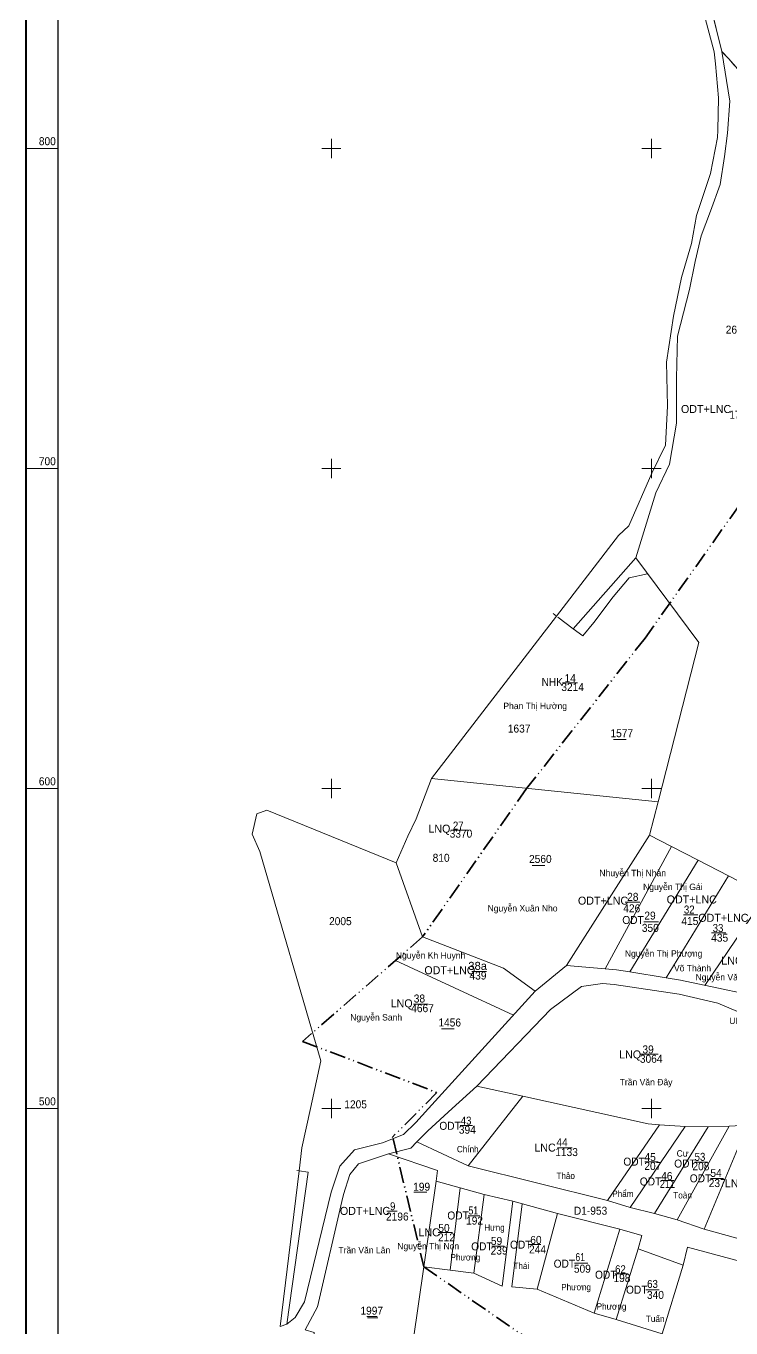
# Model space of a CAD drawing. Header units: metres. Extents: x 538105 to 539455, y 1837059 to 1838074.
# Drawn here: x 538104.6 to 538324.8, y 1837431.4 to 1837838.2 of the extents above; entities that cross this region are included whole.
import ezdxf
from ezdxf.enums import TextEntityAlignment as Align

# ---------------------------------------------------------------- set-up
doc = ezdxf.new("R2010")
doc.units = ezdxf.units.M
for name, pattern in [('DASH_DOUBLE_DOT', [9.2, 5, -1.2, 0.3, -1.2, 0.3, -1.2]), ('LONG_DASHED', [7.5, 6, -1.5]), ('MEDIUM_DASHED', [4.5, 3, -1.5])]:
    doc.linetypes.add(name, pattern=pattern)
for name, color, linetype, lineweight in [('10', 7, 'Continuous', 13), ('12', 7, 'Continuous', 13), ('13', 7, 'Continuous', 13), ('14', 7, 'Continuous', 13), ('17', 7, 'Continuous', 13), ('3', 7, 'DASH_DOUBLE_DOT', 35), ('60', 7, 'Continuous', 13)]:
    doc.layers.add(name, color=color, linetype=linetype, lineweight=lineweight)
doc.layers.add('35', color=7, linetype='Continuous')

msp = doc.modelspace()

# ---------------------------------------------------------------- linework, layer by layer
at = {"layer": '10'}
for p, q in [((538289.73, 1837679.09), (538292.89, 1837682.07)), ((538295.06, 1837672.06), (538275.58, 1837649.94)), ((538295.06, 1837672.06), (538314.79, 1837645.59)), ((538231.24, 1837603.08), (538302.09, 1837595.82)), ((538273.42, 1837544.71), (538299.43, 1837585.4)), ((538306.21, 1837581.9), (538285.57, 1837543.69)), ((538220.26, 1837576.73), (538228.51, 1837553.64)), ((538314.6, 1837577.57), (538293.25, 1837542.71)), ((538324.07, 1837572.67), (538304.59, 1837540.87)), ((538316.71, 1837538.5), (538335.66, 1837566.68)), ((538219.99, 1837546.23), (538256.9, 1837529.22)), ((538273.42, 1837544.71), (538263.66, 1837536.67)), ((538263.66, 1837536.67), (538230.4, 1837500)), ((538245.43, 1837506.96), (538237.76, 1837500)), ((538259.78, 1837503.82), (538242.7, 1837482.13)), ((538193.49, 1837500), (538190.83, 1837487.75)), ((538237.76, 1837500), (538230.1, 1837493.06)), ((538302.54, 1837494.87), (538286.21, 1837471.31)), ((538310.48, 1837494.4), (538293.36, 1837469.07)), ((538317.69, 1837494.33), (538300.92, 1837467.17)), ((538324.24, 1837494.51), (538308.04, 1837465.18)), ((538186.1, 1837432.65), (538192.75, 1837480.14)), ((538240.23, 1837475.23), (538247.69, 1837473.18)), ((538247.69, 1837473.18), (538244.52, 1837448.54)), ((538259.63, 1837470.25), (538256.39, 1837444.27)), ((538270.6, 1837467.23), (538264.31, 1837443.59)), ((538290.14, 1837462.28), (538282.05, 1837436.11)), ((538295.81, 1837456.12), (538288.96, 1837434.12)), ((538295.81, 1837456.12), (538309.87, 1837451.03)), ((538237.1, 1837449.49), (538244.52, 1837448.54)), ((538253.4, 1837444.52), (538244.52, 1837448.54)), ((538184.02, 1837431.92), (538186.1, 1837432.65)), ((538282.05, 1837436.11), (538288.96, 1837434.12))]:
    msp.add_line(p, q, dxfattribs=at)
at = {"layer": '10', "linetype": 'LONG_DASHED'}
msp.add_lwpolyline([(538114.64, 1838057.16), (538827.02, 1838057.16), (538827.02, 1837069.03), (538114.64, 1837069.03)], close=True, dxfattribs=at)
for points in [[(538365.57, 1837810.07), (538343.11, 1837806.91), (538322.01, 1837830.27), (538312.73, 1837867.16), (538310.97, 1837868.84), (538311.46, 1837871.15), (538314.06, 1837872.24), (538332.08, 1837875.92), (538346.52, 1837875.19), (538358.37, 1837880.9), (538366.92, 1837885.56), (538370.53, 1837888.21), (538375.64, 1837899.72), (538372.46, 1837900.91)], [(538275.58, 1837649.94), (538270.34, 1837653.89), (538269.33, 1837654.65)], [(538192.75, 1837480.14), (538189.95, 1837480.5), (538189.21, 1837480.6)]]:
    msp.add_lwpolyline(points, dxfattribs=at)
at = {"layer": '10'}
for points in [[(538305.46, 1837872.96), (538310.14, 1837865.67), (538319.53, 1837830.21), (538320.01, 1837826.44), (538320.94, 1837815.84), (538320.69, 1837805.7), (538320.63, 1837803.36), (538318.45, 1837792.13), (538314.08, 1837779.03), (538312.52, 1837770.3), (538309.41, 1837759.7), (538306.91, 1837747.54), (538304.73, 1837733.19), (538305.05, 1837719.47), (538304.42, 1837707.31), (538300.06, 1837698.58), (538292.89, 1837682.07)], [(538322.01, 1837830.27), (538313.16, 1837865.88), (538308.85, 1837873.88)], [(538322.01, 1837830.27), (538324.52, 1837814.74), (538323.74, 1837804.76), (538322.81, 1837797.44), (538321.41, 1837788.7), (538318.44, 1837780.44), (538315.48, 1837772.64), (538313.61, 1837764.69), (538311.9, 1837755.96), (538308.16, 1837741.3), (538307.85, 1837728.2), (538307.85, 1837714.17), (538305.67, 1837701.38), (538301.31, 1837692.34), (538295.06, 1837672.06)], [(538289.73, 1837679.09), (538270.34, 1837653.89), (538231.24, 1837603.08)], [(538314.79, 1837645.59), (538302.09, 1837595.82), (538299.43, 1837585.4)], [(538231.24, 1837603.08), (538226.49, 1837590.55), (538223.87, 1837585.11), (538220.26, 1837576.73)], [(538220.26, 1837576.73), (538179.9, 1837593.22), (538176.74, 1837592.08), (538175.3, 1837585.76), (538177.64, 1837580.29)], [(538299.43, 1837585.4), (538306.21, 1837581.9), (538314.6, 1837577.57), (538324.07, 1837572.67), (538344.61, 1837562.06)], [(538177.64, 1837580.29), (538196.73, 1837514.95), (538193.49, 1837500)], [(538263.66, 1837536.67), (538253.76, 1837543.82), (538228.51, 1837553.64)], [(538293.25, 1837542.71), (538289.09, 1837543.39), (538285.57, 1837543.69), (538273.42, 1837544.71)], [(538327.28, 1837536.3), (538322.41, 1837537.28), (538309.07, 1837540.14), (538304.59, 1837540.87), (538293.25, 1837542.71)], [(538344.07, 1837523.05), (538320.76, 1837532.88), (538308.61, 1837535.74), (538288.32, 1837538.81), (538284.66, 1837539.1), (538278.17, 1837538.14), (538268.41, 1837530.97), (538245.43, 1837506.96)], [(538245.43, 1837506.96), (538259.78, 1837503.82), (538298.94, 1837495.26)], [(538199.92, 1837473.91), (538202.62, 1837481.99), (538207.2, 1837487.09), (538216.01, 1837489.32), (538222.53, 1837491.85), (538226.42, 1837495.62), (538230.4, 1837500)], [(538298.94, 1837495.26), (538302.54, 1837494.87), (538310.48, 1837494.4), (538317.69, 1837494.33), (538324.24, 1837494.51), (538329.97, 1837494.77), (538338.2, 1837498.59)], [(538329.97, 1837494.77), (538316.45, 1837462.35), (538339.9, 1837455.85), (538327.97, 1837407.16)], [(538217.82, 1837485.87), (538224.78, 1837487.58), (538226.7, 1837489.56), (538230.1, 1837493.06)], [(538190.83, 1837487.75), (538189.95, 1837480.5), (538184.02, 1837431.92)], [(538217.82, 1837485.87), (538208.45, 1837482.71), (538205.75, 1837479.42), (538203.78, 1837473.18), (538203.27, 1837471)], [(538217.82, 1837485.87), (538233.21, 1837480.65), (538232.73, 1837477.3), (538228.89, 1837450.54)], [(538316.45, 1837462.35), (538308.04, 1837465.18), (538300.92, 1837467.17), (538293.36, 1837469.07), (538286.21, 1837471.31), (538242.7, 1837482.13), (538226.7, 1837489.56)], [(538199.92, 1837473.91), (538191.59, 1837439.59), (538188.73, 1837434.75), (538186.1, 1837432.65)], [(538232.73, 1837477.3), (538240.23, 1837475.23), (538237.1, 1837449.49), (538228.89, 1837450.54)], [(538203.27, 1837471), (538195.64, 1837438.03), (538191.87, 1837430.89)], [(538247.69, 1837473.18), (538256.7, 1837471.05), (538253.4, 1837444.52)], [(538256.7, 1837471.05), (538270.6, 1837467.23), (538290.14, 1837462.28)], [(538290.14, 1837462.28), (538297.02, 1837460.36), (538295.81, 1837456.12)], [(538338.32, 1837449.41), (538311.27, 1837456.65), (538309.87, 1837451.03)], [(538228.89, 1837450.54), (538222.36, 1837405), (538209.66, 1837407.53), (538197.56, 1837416.27), (538194.28, 1837422.93), (538194.65, 1837430.02), (538191.87, 1837430.89)], [(538309.87, 1837451.03), (538303.31, 1837429.62), (538288.96, 1837434.12)], [(538282.05, 1837436.11), (538264.31, 1837443.59), (538256.39, 1837444.27)]]:
    msp.add_lwpolyline(points, dxfattribs=at)
at = {"layer": '10', "linetype": 'MEDIUM_DASHED'}
msp.add_lwpolyline([(538322.01, 1837830.27), (538343.11, 1837806.91), (538365.91, 1837809.94)], dxfattribs=at)
at = {"layer": '12'}
msp.add_line((538275.58, 1837649.94), (538278.55, 1837647.72), dxfattribs=at)
msp.add_lwpolyline([(538298.8, 1837667.04), (538293.08, 1837665.81), (538288.01, 1837659.87), (538281.98, 1837651.9), (538278.55, 1837647.72)], dxfattribs=at)
at = {"layer": '13'}
for p, q in [((538272.21, 1837632.99), (538276.86, 1837632.99)), ((538237.35, 1837587), (538242.63, 1837587)), ((538291.8, 1837564.46), (538296.37, 1837564.46)), ((538309.95, 1837560.49), (538314.52, 1837560.49)), ((538297.6, 1837558.35), (538302.17, 1837558.35)), ((538318.7, 1837554.93), (538323.27, 1837554.93)), ((538243.89, 1837542.83), (538248.44, 1837542.83)), ((538225.69, 1837532.63), (538230.24, 1837532.63)), ((538296.57, 1837516.95), (538302.05, 1837516.95)), ((538240.24, 1837494.69), (538244.12, 1837494.69)), ((538270.61, 1837487.77), (538275.22, 1837487.77)), ((538297.97, 1837483.37), (538302.05, 1837483.37)), ((538313.57, 1837483.3), (538317.45, 1837483.3)), ((538302.93, 1837477.51), (538306.95, 1837477.51)), ((538318.46, 1837478.17), (538322.47, 1837478.17)), ((538217.37, 1837467.9), (538220.58, 1837467.9)), ((538242.73, 1837466.51), (538246.34, 1837466.51)), ((538233.36, 1837461.24), (538237.85, 1837461.24)), ((538261.59, 1837457.51), (538265.47, 1837457.51)), ((538250.08, 1837456.98), (538253.96, 1837456.98)), ((538275.91, 1837451.65), (538280.12, 1837451.65)), ((538288.55, 1837448.38), (538292.7, 1837448.38)), ((538298.19, 1837443.38), (538302.4, 1837443.38)), ((538211.12, 1837435.07), (538214.33, 1837435.07)), ((538211.34, 1837434.63), (538214.55, 1837434.63))]:
    msp.add_line(p, q, dxfattribs=at)
at = {"layer": '14'}
for p, q in [((538288.14, 1837615.27), (538292.14, 1837615.27)), ((538262.7, 1837575.97), (538266.7, 1837575.97)), ((538234.39, 1837524.87), (538238.39, 1837524.87)), ((538225.78, 1837473.9), (538229.78, 1837473.9))]:
    msp.add_line(p, q, dxfattribs=at)
at = {"layer": '3'}
for p, q in [((538337.99, 1837703.39), (538298, 1837647)), ((538233, 1837505), (538219, 1837491)), ((538219.27, 1837490.58), (538228.89, 1837450.54)), ((538228.89, 1837450.54), (538295.65, 1837404.35))]:
    msp.add_line(p, q, dxfattribs=at)
msp.add_lwpolyline([(538298, 1837647), (538261, 1837600), (538228.51, 1837553.64), (538191, 1837521), (538233, 1837505)], dxfattribs=at)
at = {"layer": '3', "lineweight": 25}
msp.add_lwpolyline([(538261, 1837600), (538228.51, 1837553.64), (538191, 1837521)], dxfattribs=at)
at = {"layer": '60'}
for p, q in [((538200, 1837797), (538200, 1837803)), ((538300, 1837797), (538300, 1837803)), ((538104.64, 1837800), (538114.64, 1837800)), ((538197, 1837800), (538203, 1837800)), ((538297, 1837800), (538303, 1837800)), ((538200, 1837697), (538200, 1837703)), ((538300, 1837697), (538300, 1837703)), ((538104.64, 1837700), (538114.64, 1837700)), ((538197, 1837700), (538203, 1837700)), ((538297, 1837700), (538303, 1837700)), ((538104.64, 1837600), (538114.64, 1837600)), ((538197, 1837600), (538203, 1837600)), ((538200, 1837597), (538200, 1837603)), ((538297, 1837600), (538303, 1837600)), ((538300, 1837597), (538300, 1837603)), ((538200, 1837497), (538200, 1837503)), ((538300, 1837497), (538300, 1837503)), ((538104.64, 1837500), (538114.64, 1837500)), ((538197, 1837500), (538203, 1837500)), ((538297, 1837500), (538303, 1837500))]:
    msp.add_line(p, q, dxfattribs=at)
at = {"layer": '60', "lineweight": 40}
msp.add_lwpolyline([(538104.64, 1837059.03), (538104.64, 1838067.16), (538837.02, 1838067.16), (538837.02, 1837059.03)], close=True, dxfattribs=at)
at = {"layer": '60', "lineweight": 25}
msp.add_lwpolyline([(538114.64, 1837069.03), (538114.64, 1838057.16), (538827.02, 1838057.16), (538827.02, 1837069.03)], close=True, dxfattribs=at)

# ---------------------------------------------------------------- texts
at = {"layer": '13'}
for s, width, p in [('2662', 0.95, (538323.19, 1837742.11)), ('17051', 0.9, (538324.36, 1837715.54)), ('3214', 0.95, (538271.84, 1837630.46)), ('1637', 0.95, (538255.12, 1837617.47)), ('1577', 0.95, (538287.19, 1837616.04)), ('3370', 0.95, (538236.96, 1837584.65)), ('810', 0.95, (538231.65, 1837577.1)), ('2560', 0.95, (538261.75, 1837576.74)), ('426', 0.95, (538291.19, 1837561.32)), ('2005', 0.95, (538199.29, 1837557.3)), ('415', 0.95, (538309.34, 1837557.35)), ('350', 0.95, (538296.99, 1837555.21)), ('435', 0.95, (538318.65, 1837552.13)), ('439', 0.95, (538243.15, 1837540.31)), ('4667', 0.95, (538224.95, 1837530.11)), ('1456', 0.95, (538233.44, 1837525.64)), ('3064', 0.95, (538296.38, 1837514.3)), ('1205', 0.95, (538204.05, 1837500.07)), ('394', 0.95, (538239.83, 1837492.13)), ('1133', 0.95, (538269.95, 1837485.15)), ('207', 0.95, (538297.77, 1837480.8)), ('208', 0.95, (538312.79, 1837480.72)), ('211', 0.85, (538302.61, 1837475.21)), ('237', 0.95, (538317.88, 1837475.47)), ('199', 0.95, (538225.56, 1837474.33)), ('D1-953', 0.95, (538275.76, 1837466.83)), ('2196', 0.95, (538217.08, 1837465.01)), ('192', 0.95, (538242.08, 1837463.72)), ('212', 0.95, (538233.32, 1837458.51)), ('244', 0.95, (538261.75, 1837454.75)), ('239', 0.95, (538249.76, 1837454.38)), ('509', 0.95, (538275.76, 1837448.71)), ('198', 0.95, (538288.12, 1837445.79)), ('340', 0.95, (538298.59, 1837440.52)), ('1997', 0.95, (538209.08, 1837435.59))]:
    msp.add_text(s, height=2.5, dxfattribs=dict(at, width=width)).set_placement(p)
at = {"layer": '17'}
for s, p in [('ODT+LNC', (538317.055, 1837717.32)), ('LNQ', (538233.75, 1837586.19)), ('ODT+LNC', (538284.875, 1837563.71)), ('ODT+LNC', (538312.585, 1837564.08)), ('ODT+LNC', (538322.465, 1837558.35)), ('LNC', (538325.145, 1837545)), ('ODT+LNQ', (538236.99, 1837541.97)), ('LNQ', (538221.96, 1837531.62)), ('LNQ', (538293.33, 1837515.66)), ('LNC', (538266.745, 1837486.55)), ('LNC', (538326.255, 1837475.43)), ('ODT+LNC', (538210.525, 1837466.77)), ('LNC', (538230.555, 1837460.08))]:
    msp.add_text(s, height=2.5, dxfattribs=at).set_placement(p, align=Align.CENTER)
for s, width, p in [('NHK', 0.95, (538269.005, 1837632.05)), ('14', 0.95, (538274.615, 1837633.23)), ('27', 0.9, (538239.65, 1837587.16)), ('28', 0.95, (538294.165, 1837564.9)), ('32', 0.9, (538311.805, 1837560.93)), ('ODT', 0.95, (538294.23, 1837557.66)), ('29', 0.95, (538299.54, 1837559.04)), ('33', 0.9, (538320.785, 1837555.16)), ('38a', 1.05, (538245.705, 1837543.33)), ('38', 0.95, (538227.515, 1837533.13)), ('39', 0.95, (538298.94, 1837517.23)), ('ODT', 0.95, (538237.09, 1837493.36)), ('43', 0.9, (538242.085, 1837494.98)), ('44', 0.95, (538272.075, 1837488.23)), ('45', 0.95, (538299.58, 1837483.6)), ('53', 0.9, (538315.145, 1837483.66)), ('ODT', 0.95, (538294.56, 1837482.17)), ('ODT', 0.95, (538310.45, 1837481.56)), ('ODT', 0.95, (538299.7, 1837475.96)), ('46', 0.95, (538304.79, 1837477.66)), ('ODT', 0.95, (538315.31, 1837476.95)), ('54', 0.95, (538320.165, 1837478.63)), ('9', 0.9, (538219.17, 1837468.21)), ('51', 0.8, (538244.355, 1837466.92)), ('ODT', 0.95, (538239.59, 1837465.34)), ('50', 0.95, (538235.19, 1837461.44)), ('ODT', 0.95, (538247.03, 1837455.69)), ('59', 0.95, (538251.61, 1837457.38)), ('ODT', 0.95, (538259.16, 1837456.23)), ('60', 0.95, (538263.91, 1837457.7)), ('61', 0.8, (538277.735, 1837452.33)), ('ODT', 0.95, (538272.79, 1837450.29)), ('ODT', 0.95, (538285.72, 1837446.83)), ('62', 0.9, (538290.305, 1837448.54)), ('63', 0.9, (538300.315, 1837443.95)), ('ODT', 0.95, (538295.4, 1837442.15))]:
    msp.add_text(s, height=2.5, dxfattribs=dict(at, width=width)).set_placement(p, align=Align.CENTER)
at = {"layer": '35'}
for s, p in [('Phan Thị Hường', (538263.675, 1837624.8)), ('Nhuyễn Thị Nhàn', (538294.135, 1837572.59)), ('Nguyễn Thị Gái', (538306.67, 1837568.26)), ('Nguyễn Xuân Nho', (538259.73, 1837561.58)), ('Nguyễn Kh Huynh', (538231, 1837546.86)), ('Nguyễn Thị Phượng', (538303.79, 1837547.44)), ('Võ Thành', (538312.815, 1837542.85)), ('Nguyễn Văn Bình', (538324.245, 1837540.04)), ('Nguyễn Sanh', (538214, 1837527.51)), ('UBND Thị Trấn', (538333.445, 1837526.42)), ('Trần Văn Đây', (538298.305, 1837507.26)), ('Cư', (538309.71, 1837484.98)), ('Nguyễn Thị Non', (538230.255, 1837456)), ('Trần Văn Lân', (538210.3, 1837454.75))]:
    msp.add_text(s, height=2, dxfattribs=at).set_placement(p, align=Align.CENTER)
at = {"layer": '35', "width": 0.95}
for s, p in [('Chính', (538242.615, 1837486.32)), ('Thảo', (538273.195, 1837478)), ('Phẩm', (538291.065, 1837472.38)), ('Toàn', (538309.71, 1837471.91)), ('Hưng', (538250.965, 1837461.82)), ('Phương', (538241.87, 1837452.53)), ('Thái', (538259.35, 1837449.86)), ('Phương', (538276.44, 1837443.22)), ('Phương', (538287.52, 1837437.16)), ('Tuấn', (538301.16, 1837433.29))]:
    msp.add_text(s, height=2, dxfattribs=at).set_placement(p, align=Align.CENTER)
at = {"layer": '60', "width": 0.95}
for s, p in [('800', (538108.64, 1837801)), ('700', (538108.64, 1837701)), ('600', (538108.64, 1837601)), ('500', (538108.64, 1837501))]:
    msp.add_text(s, height=2.5, dxfattribs=at).set_placement(p)

doc.saveas('drawing.dxf')
